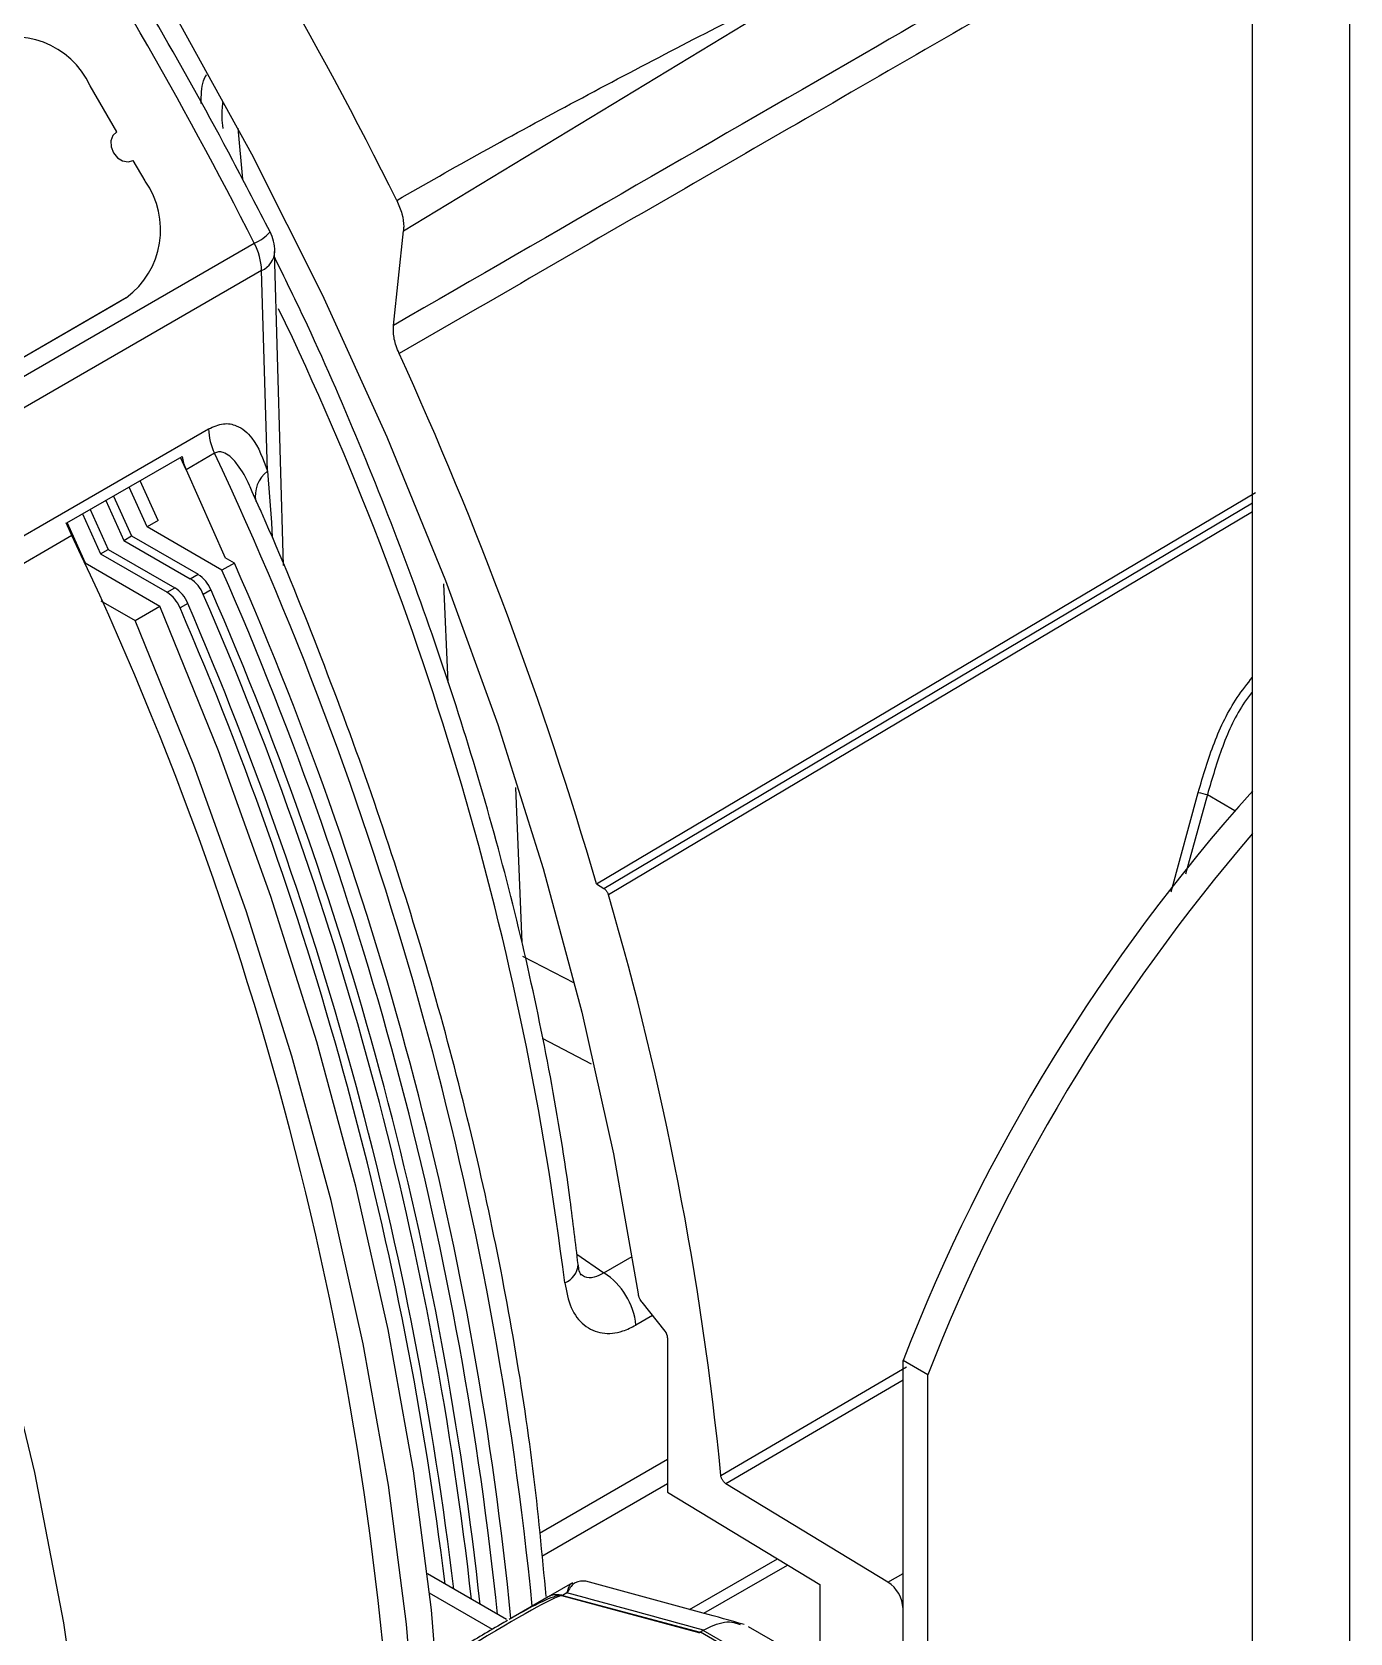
# Model space of a CAD drawing. Extents: x 8 to 113, y 1 to 87.
# Drawn here: x 80.176 to 81.975, y 66.841 to 69.027 of the extents above; entities that cross this region are included whole.
import ezdxf

# ---------------------------------------------------------------- set-up
doc = ezdxf.new("R2010")
doc.units = 0
doc.header["$MEASUREMENT"] = 0
doc.layers.add('OBJECT', color=7, linetype='CONTINUOUS')

msp = doc.modelspace()

# ---------------------------------------------------------------- linework, layer by layer
at = {"layer": 'OBJECT'}
for p, q in [((81.8421, 66.3407), (81.8421, 73.5571)), ((81.975, 66.1538), (81.975, 73.4803)), ((80.6828, 68.7555), (81.3032, 69.1316)), ((80.2913, 68.8907), (80.2551, 68.9535)), ((80.4566, 68.8956), (80.4632, 68.8259)), ((80.3301, 68.8236), (80.3138, 68.8517)), ((79.8052, 68.3498), (80.479, 68.7387)), ((80.6693, 68.6264), (80.6828, 68.7555)), ((80.5191, 68.2985), (80.5067, 68.7273)), ((80.4891, 68.7014), (79.8153, 68.3125)), ((80.497, 68.4274), (80.4891, 68.7014)), ((79.6608, 68.2928), (80.2862, 68.6539)), ((79.6788, 68.3032), (80.3042, 68.6643)), ((80.2862, 68.6539), (80.3042, 68.6643)), ((79.8179, 68.1396), (80.4165, 68.4852)), ((80.4248, 68.4518), (80.386, 68.4294)), ((80.2233, 68.3568), (80.3805, 68.4475)), ((80.3782, 68.4462), (80.386, 68.4294)), ((80.386, 68.4294), (80.3782, 68.4462)), ((80.3477, 68.3599), (80.3231, 68.4144)), ((80.386, 68.4294), (80.4393, 68.3093)), ((80.497, 68.4274), (80.5027, 68.3572)), ((80.2764, 68.3874), (80.301, 68.3329)), ((80.2869, 68.3935), (80.3115, 68.339)), ((80.3327, 68.3513), (80.3081, 68.4058)), ((80.4864, 68.3767), (80.4763, 68.3993)), ((80.9464, 67.8639), (81.8459, 68.3983)), ((80.2446, 68.3691), (80.2692, 68.3146)), ((80.2552, 68.3752), (80.2797, 68.3207)), ((80.9561, 67.8579), (81.8421, 68.3843)), ((81.8421, 68.3718), (80.9625, 67.8491)), ((80.2301, 68.3394), (80.2221, 68.3567)), ((80.2234, 68.3569), (80.248, 68.3024)), ((80.3477, 68.3599), (80.3327, 68.3513)), ((80.435, 68.2922), (80.3327, 68.3513)), ((80.5027, 68.3572), (80.5033, 68.3369)), ((80.2301, 68.3394), (79.8261, 68.1062)), ((80.2692, 68.3146), (80.2797, 68.3207)), ((80.2797, 68.3207), (80.3705, 68.2683)), ((80.301, 68.3329), (80.3115, 68.339)), ((80.301, 68.3329), (80.3917, 68.2805)), ((80.3115, 68.339), (80.4023, 68.2866)), ((80.2471, 68.3018), (80.248, 68.3024)), ((80.248, 68.3024), (80.3503, 68.2433)), ((80.2692, 68.3146), (80.36, 68.2622)), ((80.4519, 68.302), (80.435, 68.2922)), ((80.4519, 68.302), (80.4393, 68.3093)), ((80.3917, 68.2805), (80.4023, 68.2866)), ((80.36, 68.2622), (80.3705, 68.2683)), ((80.4201, 68.2652), (80.4095, 68.2591)), ((80.7437, 68.1387), (80.738, 68.2738)), ((80.2698, 68.2506), (80.3163, 68.2237)), ((80.3163, 68.2237), (80.3503, 68.2433)), ((80.3883, 68.2468), (80.3778, 68.2408)), ((80.8357, 67.9958), (80.8444, 67.7841)), ((81.7307, 67.8531), (81.7679, 67.9889)), ((81.7803, 67.9858), (81.7506, 67.8774)), ((81.7803, 67.9858), (81.818, 67.9642)), ((80.9464, 67.8639), (80.9561, 67.8579)), ((80.8452, 67.7654), (80.9156, 67.7287)), ((80.9394, 67.618), (80.8724, 67.6528)), ((80.9195, 67.3584), (80.9565, 67.3329)), ((80.9565, 67.3329), (80.995, 67.3552)), ((81.0227, 67.2748), (81.0001, 67.2617)), ((81.0081, 67.293), (81.0398, 67.2535)), ((81.0433, 67.2444), (81.0433, 67.0337)), ((81.3987, 67.1937), (81.3648, 67.2133)), ((81.3648, 66.7064), (81.3648, 67.2133)), ((81.1161, 67.0563), (81.3695, 67.2045)), ((81.3648, 67.1865), (81.123, 67.0451)), ((81.3987, 66.6808), (81.3987, 67.1937)), ((81.0433, 67.078), (80.8687, 66.9772)), ((80.8719, 66.9464), (81.0433, 67.0453)), ((81.0433, 67.0337), (81.2512, 66.9074)), ((81.3441, 66.9108), (81.123, 67.0451)), ((80.8234, 66.8597), (80.7155, 66.922)), ((81.0734, 66.8735), (81.1932, 66.9426)), ((81.093, 66.8682), (81.2072, 66.9341)), ((81.3441, 66.9108), (81.3648, 66.9227)), ((80.9135, 66.9098), (80.8804, 66.8907)), ((81.2512, 66.9074), (81.2512, 66.792)), ((80.8041, 66.8463), (80.7185, 66.8958)), ((80.8804, 66.8907), (80.8271, 66.8599)), ((81.0867, 66.8417), (80.8989, 66.892)), ((80.906, 66.8962), (80.9, 66.8927)), ((80.9, 66.8927), (81.0878, 66.8424)), ((81.3648, 66.7064), (81.3648, 66.8744)), ((81.0878, 66.8424), (81.0867, 66.8417)), ((81.092, 66.8449), (81.0883, 66.8428)), ((81.0883, 66.8428), (81.1767, 66.7917)), ((81.1804, 66.7938), (81.092, 66.8449)), ((81.2407, 66.7996), (81.1537, 66.8498))]:
    msp.add_line(p, q, dxfattribs=at)
at = {"layer": 'OBJECT', "flags": 128}
for points in [[(79.1756, 70.4694), (79.3244, 70.345), (79.4706, 70.2108), (79.6137, 70.0672), (79.7529, 69.9151), (79.8877, 69.755), (80.0175, 69.5876), (80.1416, 69.4137), (80.2597, 69.2341), (80.371, 69.0495), (80.4752, 68.8608), (80.5717, 68.6688), (80.6602, 68.4743), (80.7403, 68.2783), (80.8115, 68.0815), (80.8737, 67.8848), (80.9265, 67.6891), (80.9696, 67.4953), (81.003, 67.3043)], [(80.2913, 68.8907), (80.2861, 68.8857), (80.2834, 68.8785), (80.2836, 68.8702), (80.2867, 68.862), (80.2922, 68.8553), (80.2993, 68.8509), (80.3069, 68.8497), (80.3138, 68.8517)], [(80.3503, 65.2221), (80.4304, 65.3275), (80.5019, 65.4435), (80.5645, 65.5696), (80.6179, 65.7053), (80.6618, 65.8501), (80.6963, 66.0034), (80.7209, 66.1644), (80.7358, 66.3326), (80.7407, 66.5073), (80.7358, 66.6877), (80.7209, 66.873), (80.6963, 67.0626), (80.6618, 67.2556), (80.6179, 67.4512), (80.5645, 67.6485), (80.5019, 67.8469), (80.4304, 68.0455), (80.3503, 68.2433)], [(80.3163, 65.2025), (80.3964, 65.3079), (80.4679, 65.4239), (80.5305, 65.55), (80.5839, 65.6857), (80.6279, 65.8305), (80.6623, 65.9838), (80.687, 66.1448), (80.7018, 66.313), (80.7068, 66.4877), (80.7018, 66.6681), (80.687, 66.8534), (80.6623, 67.043), (80.6279, 67.236), (80.5839, 67.4316), (80.5305, 67.629), (80.4679, 67.8273), (80.3964, 68.0259), (80.3163, 68.2237)], [(80.2719, 66.2653), (80.2653, 66.4568), (80.2477, 66.6539), (80.219, 66.8554), (80.1794, 67.0606), (80.1291, 67.2684), (80.0683, 67.4778), (79.9973, 67.6879), (79.9164, 67.8977), (79.8261, 68.1062)]]:
    msp.add_lwpolyline(points, dxfattribs=at)
at = {"layer": 'OBJECT'}
for centre, radius, start, end in [((75.2602, 66.0988), 6.0486, 26.49365, 33.50636), ((75.069, 65.9885), 6.069, 26.94753, 33.11138), ((80.1504, 68.9051), 0.1153, 24.8164, 113.6431), ((80.2359, 68.7571), 0.1153, 306.3515, 35.1849), ((80.4562, 68.7939), 0.0597, 292.4558, 317.9788), ((80.4018, 68.6978), 0.0874, 2.3954, 27.9366), ((80.4453, 68.7259), 0.062, 1.6775, 26.944), ((80.477, 68.7293), 0.0304, 293.586, 356.2934), ((76.6555, 66.7941), 4.2798, 7.0501, 25.6864), ((75.823, 66.369), 5.337, 16.2665, 24.5682), ((80.5016, 68.4884), 0.0851, 182.1754, 205.4882), ((76.0957, 66.4121), 4.7856, 5.5871, 25.2282), ((80.5223, 68.394), 0.0419, 127.1851, 190.8923), ((76.1124, 66.3679), 4.5653, 1.6388, 25.585), ((76.1254, 66.3988), 4.7267, 5.6146, 23.7444), ((80.3672, 68.2421), 0.0456, 21.9154, 57.4729), ((80.3777, 68.2481), 0.0456, 21.9154, 57.4729), ((76.1004, 66.3863), 4.7351, 5.8245, 23.7352), ((80.3354, 68.2237), 0.0456, 21.9154, 57.4729), ((80.346, 68.2298), 0.0456, 21.9154, 57.4729), ((76.058, 66.3632), 4.7466, 6.3392, 23.5421), ((76.0752, 66.3715), 4.7396, 6.1647, 23.5495), ((75.9209, 66.315), 4.8551, 7.0155, 23.3685), ((75.9379, 66.3234), 4.8482, 6.8435, 23.3738), ((83.735, 66.2944), 2.542, 138.127, 158.8102), ((81.8617, 68.3396), 0.363, 255.0127, 257.0398), ((83.7689, 66.2748), 2.542, 139.2863, 158.8102), ((76.805, 66.632), 4.332, 5.6217, 16.3179), ((80.8933, 67.3456), 0.0279, 290.3604, 357.673), ((80.9043, 67.2519), 0.0964, 5.8092, 57.1931), ((81.3186, 66.8722), 0.0463, 2.6744, 56.4596), ((80.8918, 66.8697), 0.0238, 76.5072, 118.3677), ((80.9181, 66.8916), 0.0209, 176.4263, 178.9916), ((80.9121, 66.8719), 0.0241, 120.0381, 123.136)]:
    msp.add_arc(centre, radius, start, end, dxfattribs=at)
for centre, major_axis, ratio, start_param, end_param in [((80.4344, 68.4458), (-0.0367, 0.0501), 0.810256, 1.005073, 1.319433), ((80.2529, 68.341), (-0.0287, 0.055), 0.340719, 1.108149, 1.422508), ((81.0363, 67.2485), (-0.005, 0.00866), 0.577456, 3.927011, 4.973992), ((80.5017, 66.6327), (0.3977, 0.259), 0.033271, 0.082533, 0.803198), ((80.5083, 66.6066), (0.3934, 0.2851), 0.067897, 0.107732, 0.577362), ((80.5083, 66.6066), (0.3934, 0.2851), 0.067897, 0.055068, 0.107732), ((80.5017, 66.6327), (0.3977, 0.259), 0.033271, 0.029869, 0.082533), ((79.3758, 66.068), (5.759, -1.2811), 0.198331, 1.31253, 1.346221), ((80.7714, 66.9277), (0.3234, -0.0744), 0.221608, 6.097685, 6.104202), ((80.7717, 66.9276), (0.3275, -0.0723), 0.201878, 6.059394, 6.065905), ((80.7753, 66.9297), (0.3275, -0.0723), 0.201878, 6.065905, 6.070109)]:
    msp.add_ellipse(centre, major_axis=major_axis, ratio=ratio, start_param=start_param, end_param=end_param, dxfattribs=at)
for points, knots in [([(80.5006, 68.754), (80.4838, 68.7865), (80.4352, 68.8808), (80.3496, 69.0346), (80.2575, 69.1888), (80.1982, 69.281), (80.1764, 69.3147)], [0, 0, 0, 0, 0.169694, 0.491691, 0.81372, 1, 1, 1, 1]), ([(81.8421, 69.3033), (81.6719, 69.2051), (81.2853, 68.982), (80.8904, 68.754), (80.6693, 68.6264)], [0, 0, 0, 0, 0.440198, 1, 1, 1, 1]), ([(81.8421, 69.2618), (81.8373, 69.259), (81.7724, 69.2215), (81.6404, 69.145), (81.4458, 69.0323), (81.2486, 68.9183), (81.0555, 68.8067), (80.8667, 68.6976), (80.7401, 68.6245), (80.6769, 68.588)], [0, 0, 0, 0, 0.012532, 0.169359, 0.343097, 0.516836, 0.677891, 0.838946, 1, 1, 1, 1]), ([(80.6737, 68.7971), (80.7126, 68.8193), (80.794, 68.8657), (80.9188, 68.9332), (81.0464, 69.0004), (81.1746, 69.0664), (81.2598, 69.1096), (81.3032, 69.1316)], [0, 0, 0, 0, 0.187145, 0.391348, 0.595125, 0.793954, 1, 1, 1, 1]), ([(80.4067, 68.9293), (80.4067, 68.9402), (80.4066, 68.9546), (80.4124, 68.9661), (80.4138, 68.9689)], [0, 0, 0, 0, 0.751001, 1, 1, 1, 1]), ([(80.4365, 68.8954), (80.4359, 68.9003), (80.4345, 68.912), (80.4356, 68.9238), (80.4363, 68.9306)], [0, 0, 0, 0, 0.4240699, 1, 1, 1, 1]), ([(80.6737, 68.7971), (80.6763, 68.791), (80.6815, 68.7787), (80.6834, 68.7645), (80.6829, 68.7574), (80.6828, 68.7555)], [0, 0, 0, 0, 0.425024, 0.850045, 1, 1, 1, 1]), ([(80.9212, 67.3445), (80.9177, 67.3736), (80.9078, 67.458), (80.8847, 67.6002), (80.849, 67.7713), (80.8048, 67.9441), (80.7523, 68.1179), (80.6919, 68.2919), (80.6233, 68.4653), (80.5616, 68.6079), (80.5203, 68.6917), (80.507, 68.7189)], [0, 0, 0, 0, 0.065888, 0.190892, 0.315866, 0.440801, 0.565697, 0.69056, 0.815394, 0.940206, 1, 1, 1, 1]), ([(80.6769, 68.588), (80.6754, 68.5915), (80.6714, 68.6011), (80.6687, 68.6146), (80.6691, 68.6232), (80.6693, 68.6264)], [0, 0, 0, 0, 0.263887, 0.723096, 1, 1, 1, 1]), ([(80.4165, 68.4852), (80.4235, 68.4882), (80.4373, 68.4941), (80.4584, 68.4897), (80.4816, 68.4705), (80.4911, 68.4439), (80.497, 68.4274)], [0, 0, 0, 0, 0.163498, 0.325711, 0.581357, 1, 1, 1, 1]), ([(80.4763, 68.3993), (80.4751, 68.4022), (80.4697, 68.4158), (80.4598, 68.4327), (80.447, 68.4474), (80.438, 68.453), (80.4306, 68.4543), (80.4266, 68.4526), (80.4248, 68.4518)], [0, 0, 0, 0, 0.108509, 0.498482, 0.697815, 0.839633, 0.923711, 1, 1, 1, 1]), ([(80.8776, 66.891), (80.8722, 66.949), (80.8613, 67.0658), (80.8337, 67.2457), (80.7981, 67.4288), (80.7537, 67.6138), (80.7011, 67.8001), (80.6404, 67.987), (80.5713, 68.1737), (80.519, 68.3037), (80.489, 68.371), (80.4864, 68.3767)], [0, 0, 0, 0, 0.122251, 0.246094, 0.369905, 0.493683, 0.61743, 0.741148, 0.864841, 0.988513, 1, 1, 1, 1]), ([(81.7679, 67.9889), (81.7746, 68.0117), (81.7881, 68.0574), (81.8141, 68.1112), (81.8349, 68.1372), (81.8421, 68.1462)], [0, 0, 0, 0, 0.394095, 0.789354, 1, 1, 1, 1]), ([(81.8421, 68.1264), (81.8384, 68.1217), (81.8217, 68.1003), (81.7997, 68.0523), (81.7868, 68.008), (81.7803, 67.9858)], [0, 0, 0, 0, 0.124966, 0.563025, 1, 1, 1, 1]), ([(80.9561, 67.8579), (80.9565, 67.8576), (80.9573, 67.8571), (80.9584, 67.8561), (80.9595, 67.8549), (80.9605, 67.8535), (80.9613, 67.8521), (80.962, 67.8506), (80.9623, 67.8496), (80.9625, 67.8491)], [0, 0, 0, 0, 0.143858, 0.287687, 0.431529, 0.575361, 0.719222, 0.857739, 1, 1, 1, 1]), ([(80.9247, 67.3301), (80.9249, 67.33), (80.9256, 67.3293), (80.9227, 67.3336), (80.9218, 67.3416), (80.9214, 67.345)], [0, 0, 0, 0, 0.18826, 0.659398, 1, 1, 1, 1]), ([(80.903, 67.3194), (80.9053, 67.3075), (80.9099, 67.2837), (80.9284, 67.2599), (80.9532, 67.2488), (80.9785, 67.2508), (80.9942, 67.2587), (81.0001, 67.2617)], [0, 0, 0, 0, 0.221085, 0.442329, 0.659697, 0.872243, 1, 1, 1, 1]), ([(80.9565, 67.3329), (80.952, 67.3305), (80.9429, 67.3257), (80.9315, 67.3258), (80.9261, 67.3301), (80.9243, 67.3315)], [0, 0, 0, 0, 0.399858, 0.800085, 1, 1, 1, 1]), ([(81.003, 67.3043), (81.0031, 67.3038), (81.0032, 67.3027), (81.0037, 67.3012), (81.0042, 67.2996), (81.0049, 67.298), (81.0057, 67.2965), (81.0067, 67.2948), (81.0076, 67.2937), (81.0081, 67.293)], [0, 0, 0, 0, 0.134203, 0.268404, 0.402601, 0.536798, 0.671012, 0.805218, 1, 1, 1, 1]), ([(81.123, 67.0451), (81.1222, 67.0457), (81.121, 67.0466), (81.1196, 67.0482), (81.1186, 67.0495), (81.1178, 67.051), (81.1171, 67.0525), (81.1164, 67.0543), (81.1162, 67.0556), (81.1161, 67.0563)], [0, 0, 0, 0, 0.235208, 0.351553, 0.4679, 0.584227, 0.700573, 0.816902, 1, 1, 1, 1]), ([(80.9318, 66.912), (80.9267, 66.9121), (80.9171, 66.9125), (80.9098, 66.9028), (80.9063, 66.8968), (80.9061, 66.8963), (80.906, 66.8962)], [0, 0, 0, 0, 0.499005, 0.956954, 0.994824, 1, 1, 1, 1]), ([(80.906, 66.8962), (80.906, 66.8962), (80.9062, 66.8968), (80.9067, 66.8986), (80.9087, 66.9039), (80.9106, 66.9094), (80.9135, 66.9092), (80.9139, 66.9092)], [0, 0, 0, 0, 0.008532, 0.081529, 0.26229, 0.88944, 1, 1, 1, 1]), ([(81.1478, 66.853), (81.1291, 66.8582), (81.0575, 66.8781), (80.9852, 66.8976), (80.9318, 66.9121)], [0, 0, 0, 0, 0.260615, 1, 1, 1, 1]), ([(80.8249, 66.8585), (80.8216, 66.8566), (80.7991, 66.844), (80.7779, 66.8309), (80.7597, 66.8198)], [0, 0, 0, 0, 0.145568, 1, 1, 1, 1]), ([(81.0924, 66.8451), (81.096, 66.847), (81.1089, 66.8539), (81.1271, 66.8585), (81.1386, 66.8542), (81.1423, 66.8529)], [0, 0, 0, 0, 0.207784, 0.7486665, 1, 1, 1, 1])]:
    msp.add_open_spline(points, degree=3, knots=knots, dxfattribs=at)

doc.saveas('drawing.dxf')
